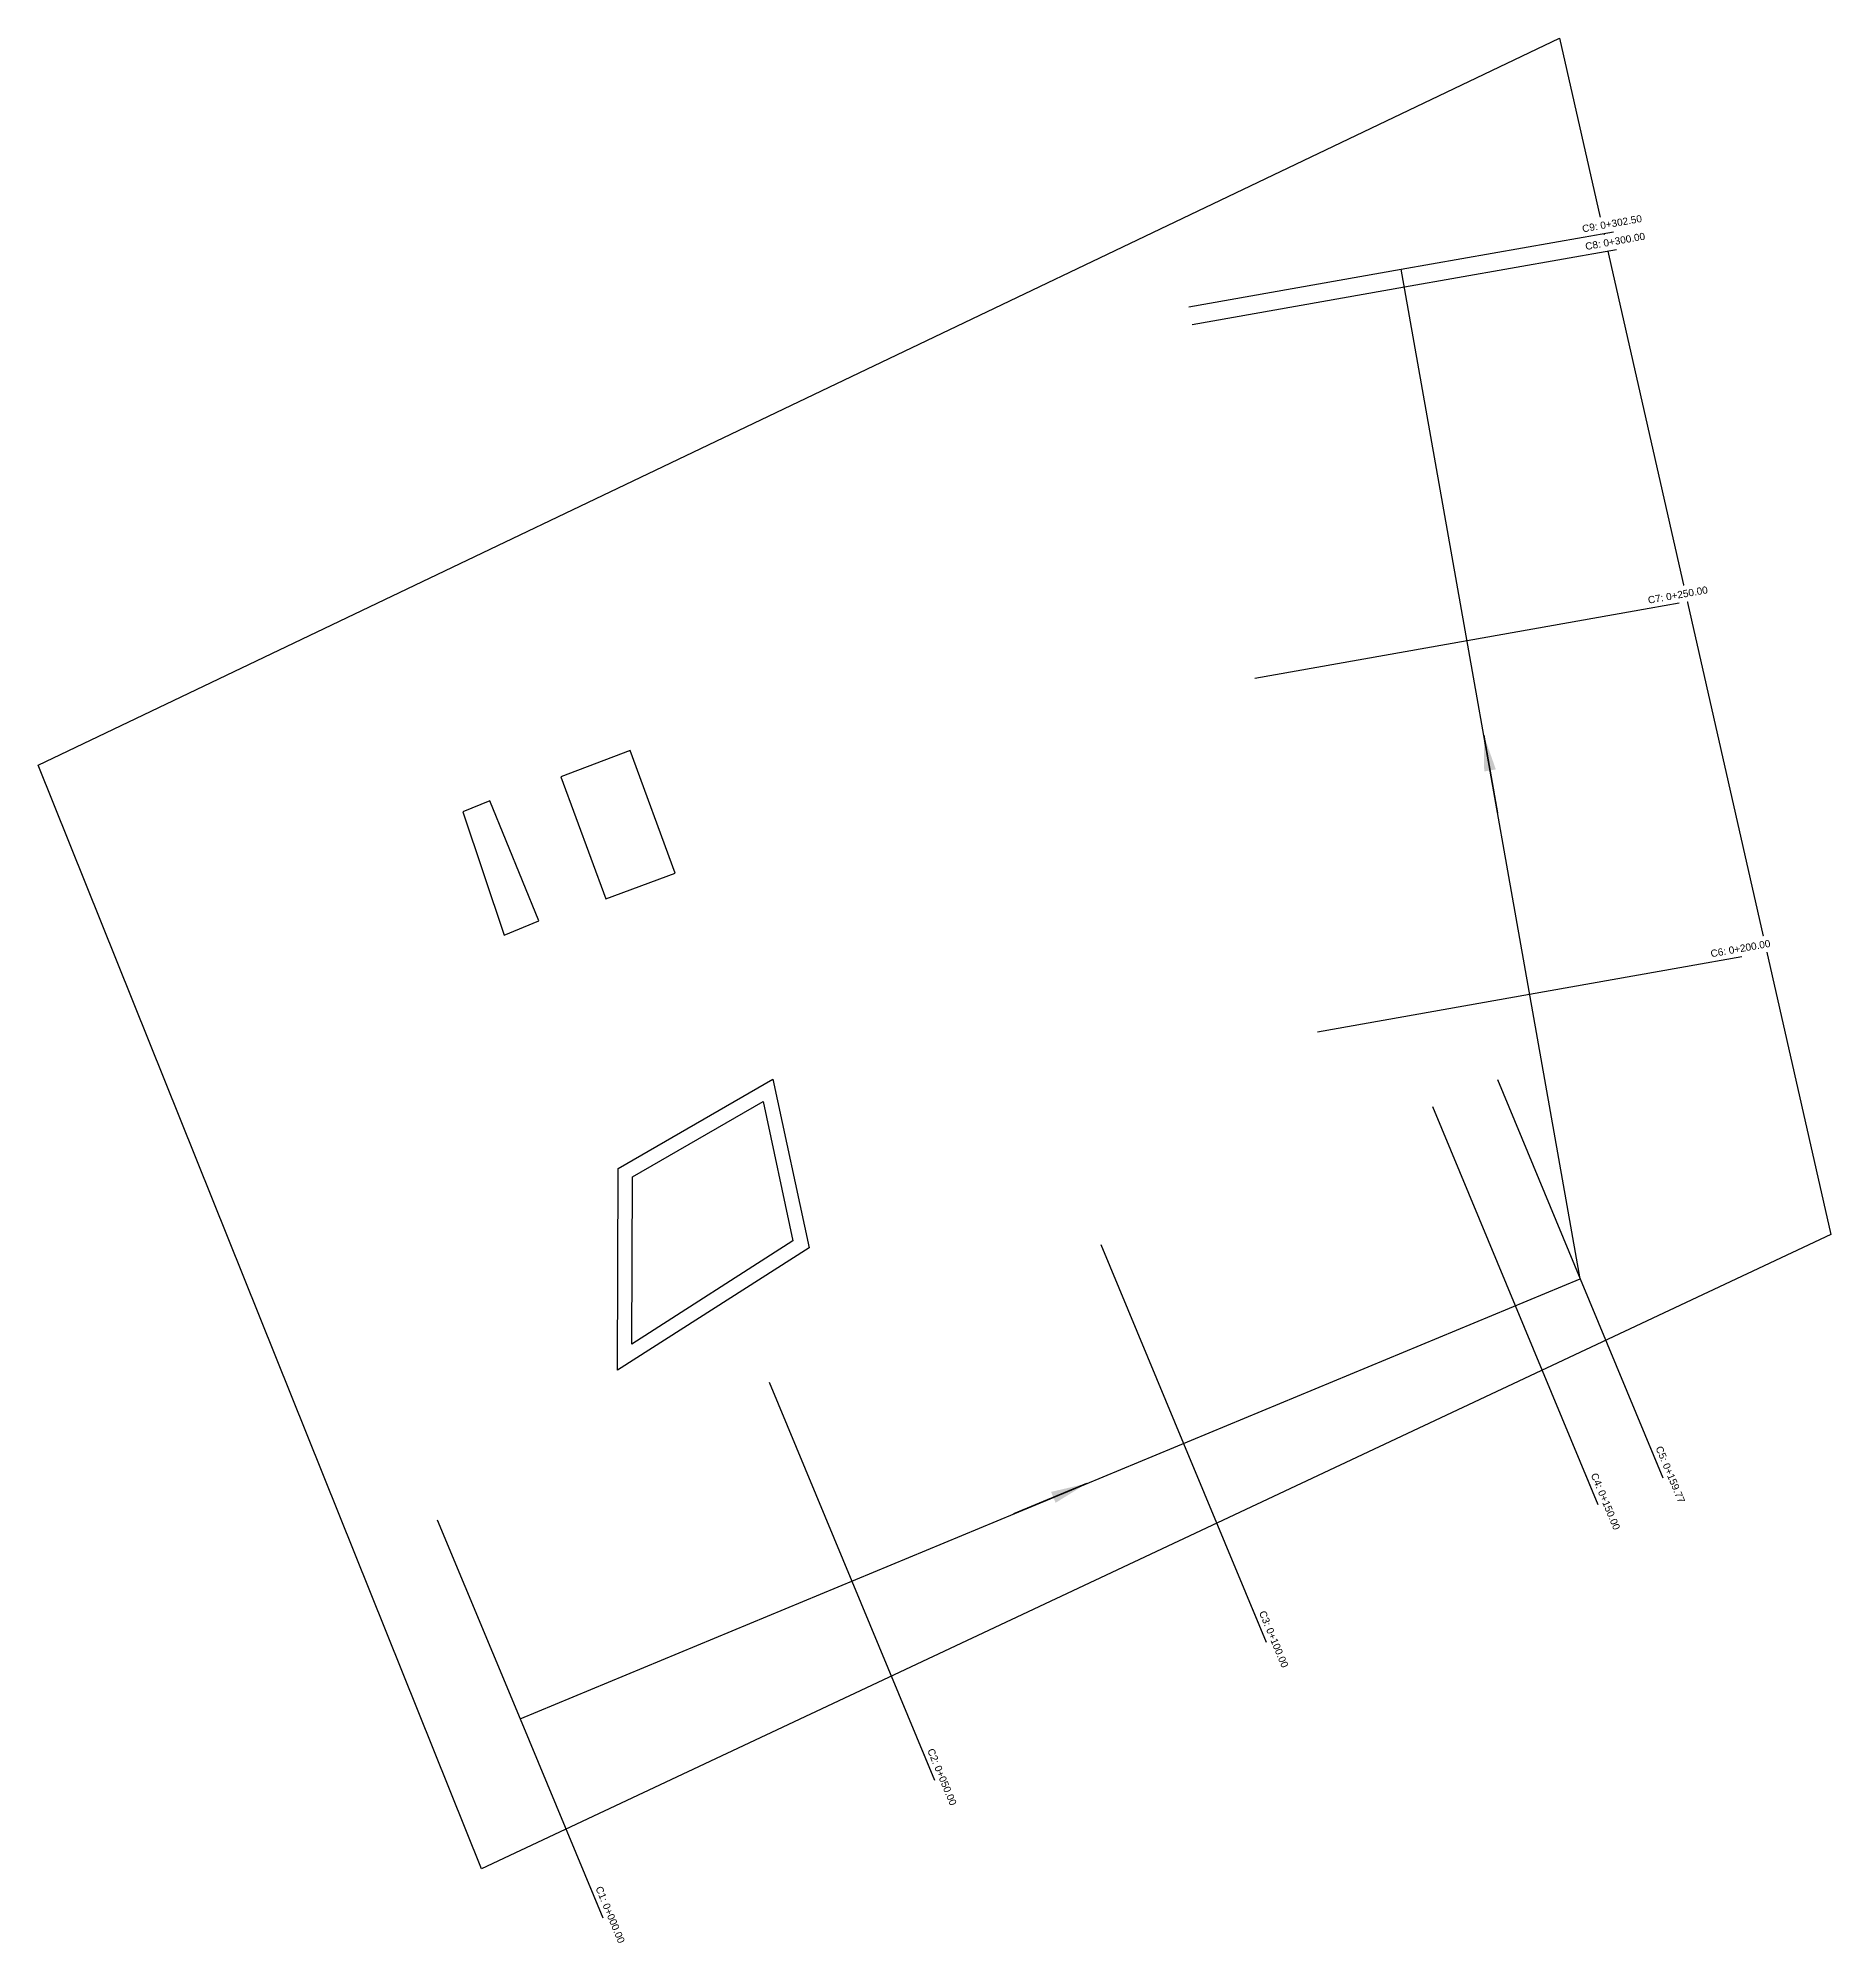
# Model space of a CAD drawing. Header units: metres. Extents: x -106 to 144, y -168 to 98.
import ezdxf

# ---------------------------------------------------------------- set-up
doc = ezdxf.new("R2010")
doc.units = ezdxf.units.M
doc.layers.add('0. Net in 0.2', color=7, linetype='Continuous', lineweight=20)
for name, color, linetype in [('0. Tuyen 02', 60, 'Continuous'), ('0. Tuyen 03', 50, 'Continuous'), ('C-ROAD-LABL', 3, 'Continuous')]:
    doc.layers.add(name, color=color, linetype=linetype)
doc.dimstyles.get("Standard").update_dxf_attribs({"dimtxt": 0.18, "dimasz": 0.18, "dimexe": 0.18, "dimexo": 0.0625, "dimgap": 0.09, "dimtad": 0, "dimtih": 1, "dimtoh": 1, "dimdec": 4, "dimzin": 0, "dimdsep": 46, "dimtxsty": 'Standard', "dimcen": 0.09, "dimadec": 0, "dimazin": 0, "dimtfac": 1, "dimtdec": 4, "dimtofl": 0, "dimtmove": 0, "dimatfit": 3, "dimfxl": 1, "dimtolj": 1, "dimtzin": 0, "dimarcsym": 0})

msp = doc.modelspace()

# ---------------------------------------------------------------- linework, layer by layer
for p, q in [((-23.32, -0.74), (-32.95, -4.43)), ((-17.03, -17.85), (-23.32, -0.74)), ((-32.95, -4.43), (-26.7, -21.41)), ((-26.7, -21.41), (-17.03, -17.85))]:
    msp.add_line(p, q)
at = {"elevation": 10}
msp.add_lwpolyline([(-38.64, -135.58), (108.91, -74.29), (84.01, 66.25)], dxfattribs=at)
at = {"color": 3}
msp.add_lwpolyline([(-40.84, -26.45), (-36.02, -24.48), (-42.86, -7.74), (-46.61, -9.28)], close=True, dxfattribs=at)
msp.add_polyline3d([(-105.7, -2.8, -100), (106.05, 98.42, -100), (143.8, -68.13, -50), (-44.01, -156.47, -100), (-105.7, -2.8, -100)], close=True)
at = {"color": 1}
for points in [[(-24.96, -58.95, 0), (-3.43, -46.52, 0), (1.59, -69.98, 0), (-25.08, -87.05, 0), (-24.96, -58.95, 0)], [(-22.97, -60.11, 0), (-4.81, -49.63, 0), (-0.65, -69.04, 0), (-23.07, -83.39, 0), (-22.97, -60.11, 0)]]:
    msp.add_polyline3d(points, close=True, dxfattribs=at)
at = {"layer": '0. Net in 0.2', "color": 7, "linetype": 'Continuous', "lineweight": 20, "flags": 128}
msp.add_lwpolyline([(-38.64, -135.58), (108.91, -74.29), (84.01, 66.25)], dxfattribs=at)

# ---------------------------------------------------------------- texts
at = {"layer": '0. Tuyen 03', "color": 130, "linetype": 'Continuous', "lineweight": -3, "insert": (-26.55, -163.04), "char_height": 1, "width": 8.3742, "attachment_point": 8, "rotation": 292.556, "bg_fill": 3, "box_fill_scale": 1.635, "bg_fill_color": 256, "bg_fill_true_color": 13158600, "bg_fill_transparency": 0}
msp.add_mtext('{\\fArial|b0|i0|c0|p34;C1: 0+000.00}', dxfattribs=at)

# ---------------------------------------------------------------- leaders
at = {"layer": 'C-ROAD-LABL', "color": 201, "linetype": 'Continuous', "lineweight": -3}
for points in [[(95.5, 1.4), (97.42, -9.43)], [(40.21, -102.82), (30.05, -107.04)]]:
    msp.add_leader(points, dimstyle='Standard', override={"dimscale": 1, "dimasz": 5}, dxfattribs=at)

# ---------------------------------------------------------------- next in the draw order: linework, layer by layer
at = {"layer": '0. Tuyen 02', "color": 130, "linetype": 'Continuous', "lineweight": -3}
msp.add_lwpolyline([(-50.15, -107.87), (-38.64, -135.58), (-27.13, -163.28)], dxfattribs=at)

# ---------------------------------------------------------------- next in the draw order: texts
at = {"layer": '0. Tuyen 03', "color": 130, "linetype": 'Continuous', "lineweight": -3, "char_height": 1, "attachment_point": 8, "bg_fill": 3, "box_fill_scale": 1.635, "bg_fill_color": 256, "bg_fill_true_color": 13158600, "bg_fill_transparency": 0}
for s, insert, width, rotation in [('{\\fArial|b0|i0|c0|p34;C8: 0+300.00}', (113.88, 69.65), 8.3742, 10.0464), ('{\\fArial|b0|i0|c0|p34;C7: 0+250.00}', (122.6, 20.41), 8.3742, 10.0464), ('{\\fArial|b0|i0|c0|p34;C6: 0+200.00}', (131.32, -28.82), 8.3742, 10.0464), ('{\\fArial|b0|i0|c0|p34;C5: 0+159.77}', (121, -101.75), 8.3776, 292.556), ('{\\fArial|b0|i0|c0|p34;C4: 0+150.00}', (111.98, -105.5), 8.3742, 292.556), ('{\\fArial|b0|i0|c0|p34;C3: 0+100.00}', (65.8, -124.68), 8.3742, 292.556), ('{\\fArial|b0|i0|c0|p34;C2: 0+050.00}', (19.63, -143.86), 8.3742, 292.556)]:
    msp.add_mtext(s, dxfattribs=dict(at, insert=insert, width=width, rotation=rotation))

# ---------------------------------------------------------------- next in the draw order: linework, layer by layer
at = {"layer": '0. Tuyen 02', "color": 130, "linetype": 'Continuous', "lineweight": -3}
for points in [[(54.91, 58.55), (84.45, 63.79), (113.99, 69.02)], [(63.63, 9.32), (93.17, 14.55), (122.71, 19.79)], [(72.35, -39.91), (101.89, -34.68), (131.43, -29.45)], [(97.4, -46.58), (108.91, -74.29), (120.42, -102)], [(88.38, -50.33), (99.88, -78.04), (111.39, -105.74)], [(42.2, -69.51), (53.71, -97.22), (65.22, -124.92)], [(-3.97, -88.69), (7.53, -116.4), (19.04, -144.1)]]:
    msp.add_lwpolyline(points, dxfattribs=at)

# ---------------------------------------------------------------- next in the draw order: texts
at = {"layer": '0. Tuyen 03', "color": 130, "linetype": 'Continuous', "lineweight": -3, "insert": (113.44, 72.11), "char_height": 1, "width": 8.3742, "attachment_point": 8, "rotation": 10.0464, "bg_fill": 3, "box_fill_scale": 1.635, "bg_fill_color": 256, "bg_fill_true_color": 13158600, "bg_fill_transparency": 0}
msp.add_mtext('{\\fArial|b0|i0|c0|p34;C9: 0+302.50}', dxfattribs=at)

# ---------------------------------------------------------------- next in the draw order: linework, layer by layer
at = {"layer": '0. Tuyen 02', "color": 130, "linetype": 'Continuous', "lineweight": -3}
msp.add_lwpolyline([(54.47, 61.02), (84.01, 66.25), (113.55, 71.49)], dxfattribs=at)

doc.saveas('drawing.dxf')
